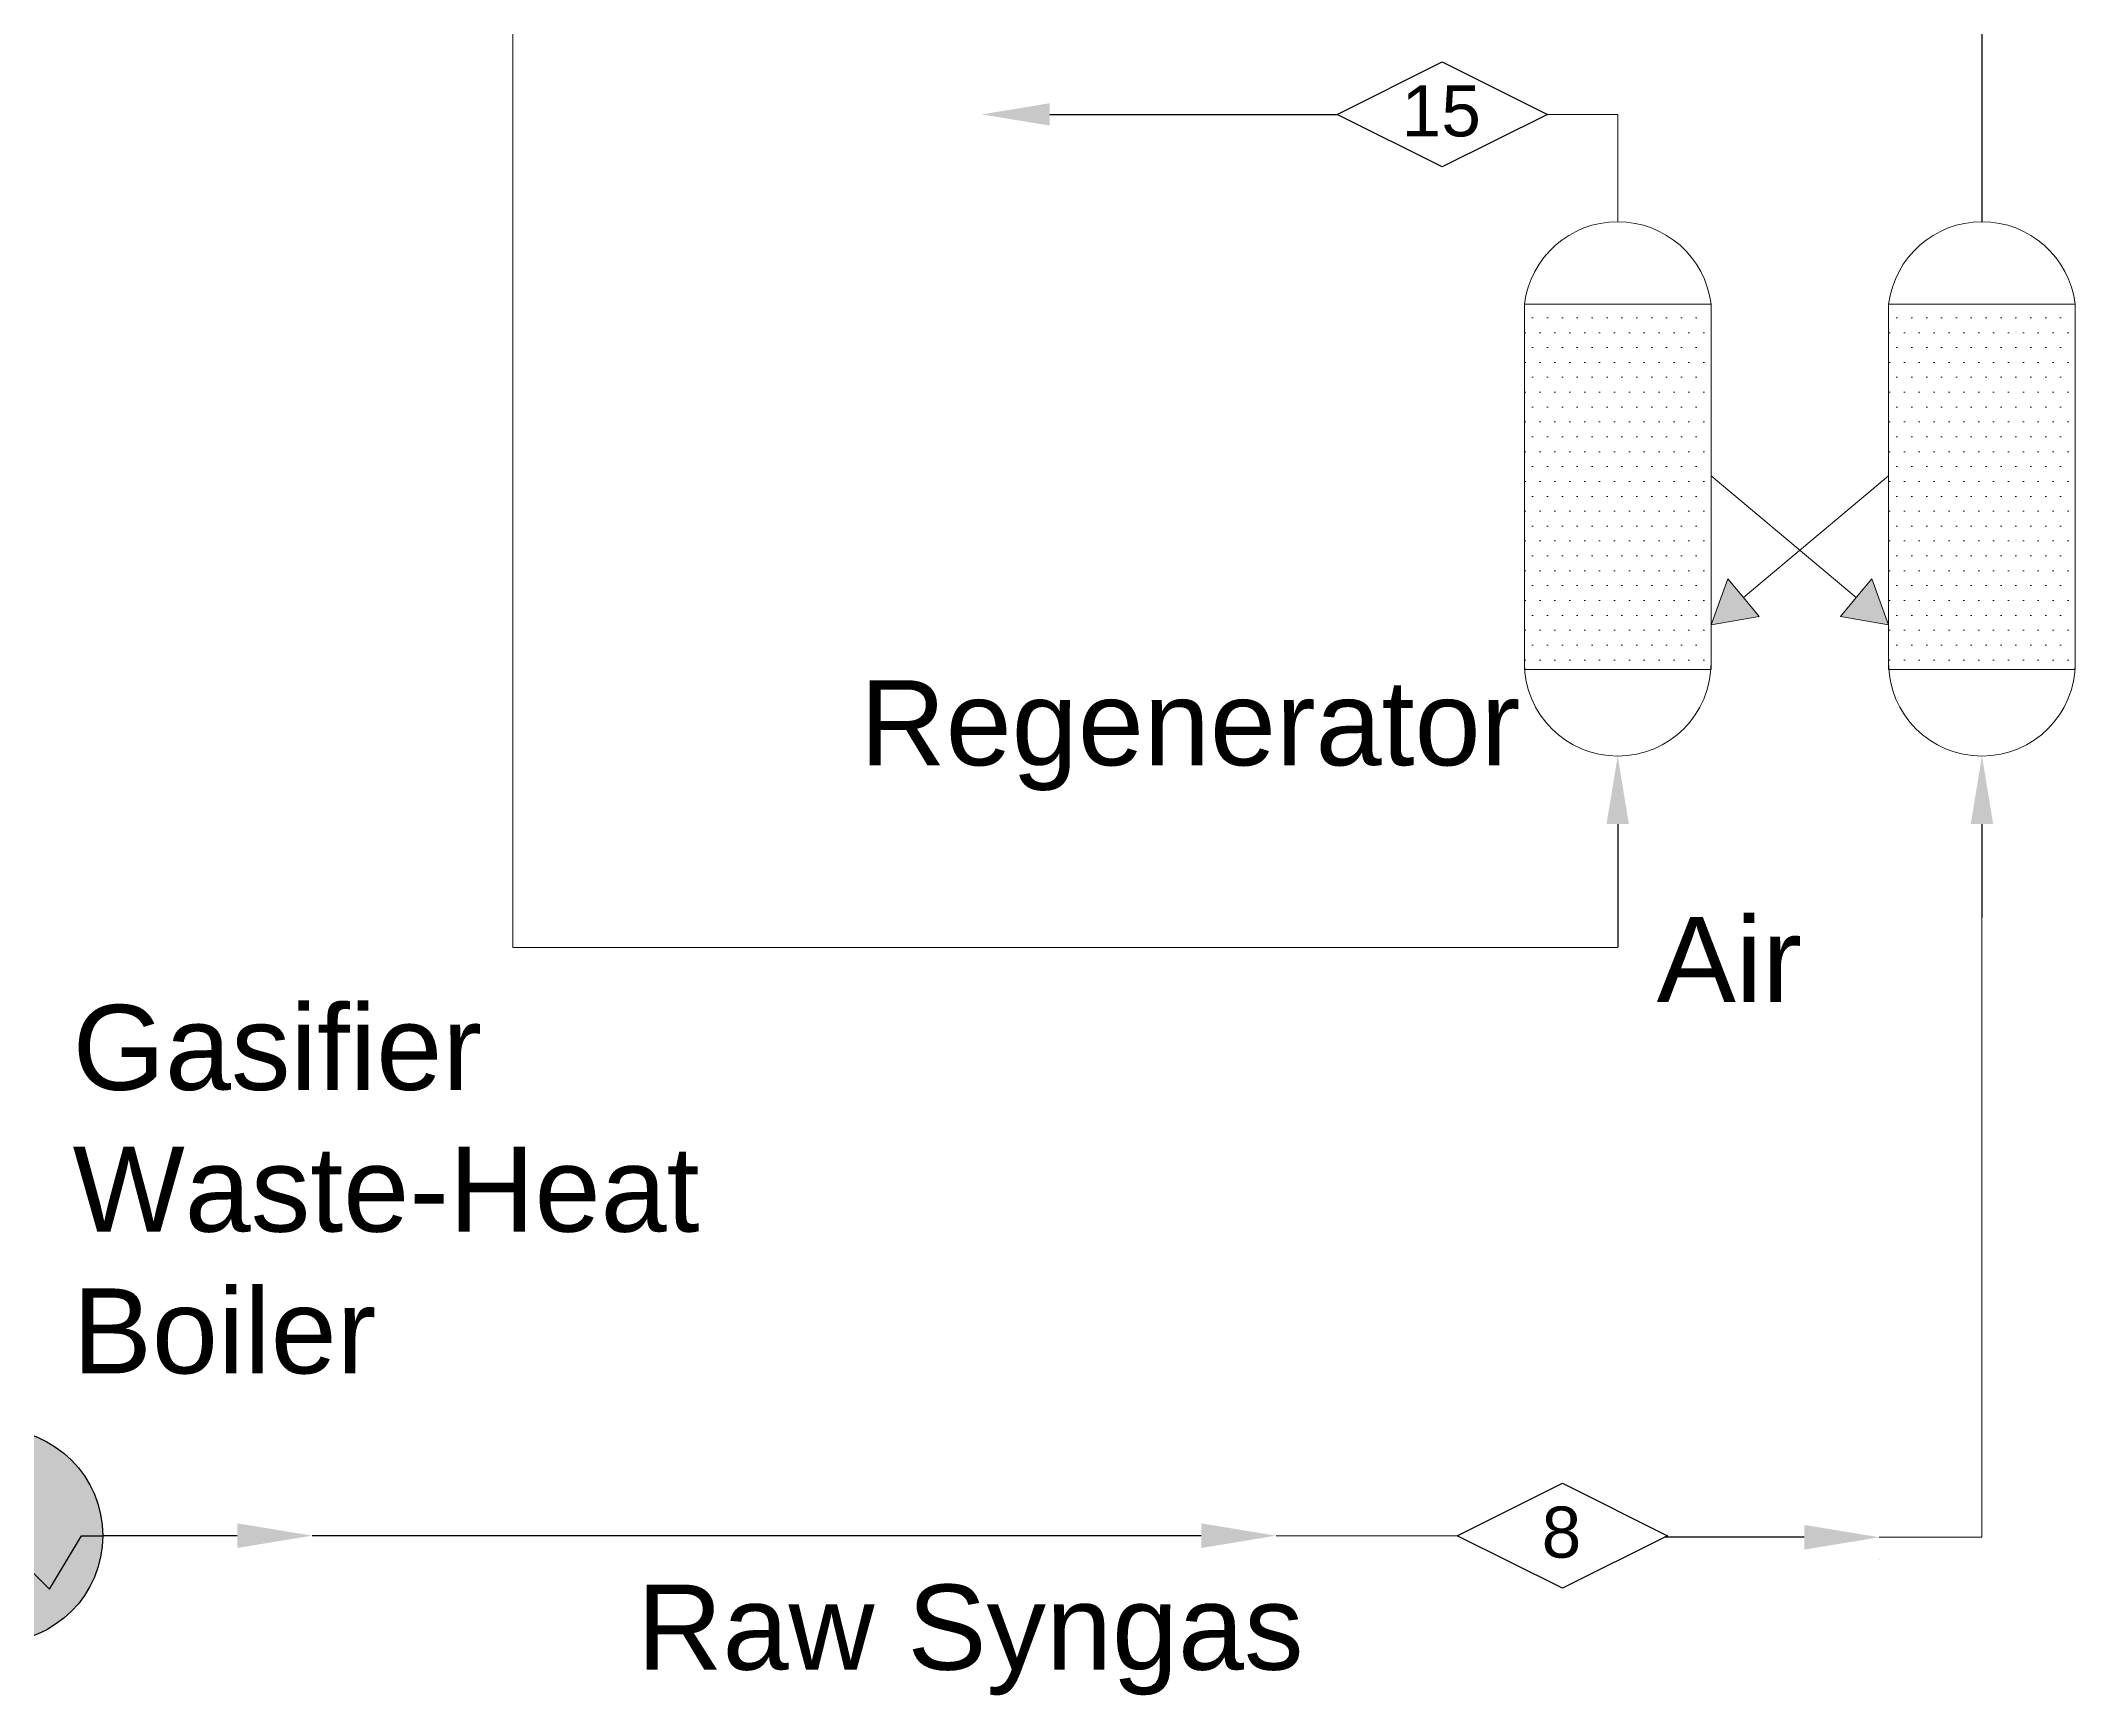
# Model space of a CAD drawing. Header units: millimetres. Extents: x 0 to 796, y 0 to 327.
# Drawn here: x 184.9 to 244.7, y 55.7 to 104.4 of the extents above; entities that cross this region are included whole.
import ezdxf
from ezdxf import colors
from ezdxf.entities.mleader import LeaderData, LeaderLine
from ezdxf.enums import TextEntityAlignment as Align
from ezdxf.math import Vec2, Vec3

# ---------------------------------------------------------------- set-up
doc = ezdxf.new("R2010")
doc.units = ezdxf.units.MM
doc.header["$LTSCALE"] = 0.25
doc.header["$MEASUREMENT"] = 0
doc.linetypes.add('ACAD_ISO02W100', pattern=[15, 12, -3])
doc.styles.get("Standard").update_dxf_attribs({"font": 'arial.ttf', "height": 1.5})

# ---------------------------------------------------------------- blocks, each defined once
blk = doc.blocks.new('*U2')
at = {"true_color": 0x939598, "transparency": 33554572}
h = blk.add_hatch(color=252, dxfattribs=at)
h.dxf.hatch_style = 1
edge = h.paths.add_edge_path()
edge.add_ellipse((0.1125, 0), major_axis=(0.1125, 0), ratio=1, start_angle=0, end_angle=180)
edge.add_line((0, 0), (0.0225, 0))
edge.add_line((0.0225, 0), (0.0563, 0.0563))
edge.add_line((0.0563, 0.0563), (0.1688, -0.0563))
edge.add_line((0.1688, -0.0563), (0.2025, 0))
edge.add_line((0.2025, 0), (0.225, 0))
edge = h.paths.add_edge_path()
edge.add_line((0.0563, 0.0563), (0.0225, 0))
edge.add_line((0.0225, 0), (0, 0))
edge.add_ellipse((0.1125, 0), major_axis=(0.1125, 0), ratio=1, start_angle=180, end_angle=360)
edge.add_line((0.225, 0), (0.2025, 0))
edge.add_line((0.2025, 0), (0.1688, -0.0563))
edge.add_line((0.1688, -0.0563), (0.0563, 0.0563))
for p, q in [((0.0225, 0), (0.0563, 0.0563)), ((0.0563, 0.0563), (0.1688, -0.0563)), ((0, 0), (0.0225, 0)), ((0.1688, -0.0563), (0.2025, 0)), ((0.2025, 0), (0.2025, 0)), ((0.2025, 0), (0.225, 0))]:
    blk.add_line(p, q)
blk.add_ellipse((0.1125, 0), major_axis=(0.1125, 0), ratio=1)
blk = doc.blocks.new('DIM')
blk.add_lwpolyline([(0, 0), (3.092, 1.546), (6.185, 0), (3.092, -1.546)], close=True)
blk.add_attdef('1', text='', height=2.5).set_placement((2.878, -1.191), align=Align.CENTER)

msp = doc.modelspace()

# ---------------------------------------------------------------- hatches: boundary and pattern name
at = {"lineweight": 9}
h = msp.add_hatch(dxfattribs=at)
h.set_pattern_fill('DOTS', color=256, scale=7)
h.set_pattern_definition([(0, (0.12485, -50.3364), (0.21875, 0.4375), [0, -0.4375])])
h.paths.add_polyline_path([(233.964, 96.626), (228.475, 96.626), (228.475, 86.084, 0.017853), (228.482, 85.888), (233.957, 85.888, 0.017959), (233.964, 86.085)])
h = msp.add_hatch(dxfattribs=at)
h.set_pattern_fill('DOTS', color=256, scale=7)
h.set_pattern_definition([(0, (10.8353, -50.3364), (0.21875, 0.4375), [0, -0.4375])])
h.paths.add_polyline_path([(244.674, 96.626), (239.186, 96.626), (239.186, 86.084, 0.017853), (239.193, 85.888), (244.667, 85.888, 0.017959), (244.674, 86.085)])
h = msp.add_hatch(color=256, dxfattribs=at)
h.dxf.hatch_style = 1
h.paths.add_polyline_path([(235.378, 87.448), (234.917, 87.998), (234.455, 88.548), (233.964, 87.199)])
h.paths.add_polyline_path([(239.186, 87.199), (238.695, 88.548), (238.233, 87.998), (237.771, 87.448)])

# ---------------------------------------------------------------- linework, layer by layer
for p, q in [((198.735, 110.895), (198.737, 89.941)), ((229.153, 102.208), (231.22, 102.208)), ((231.22, 99.052), (231.22, 102.208)), ((228.475, 96.626), (228.475, 85.888)), ((233.964, 96.626), (228.475, 96.626)), ((233.964, 85.888), (233.964, 96.626)), ((239.186, 96.626), (239.186, 85.888)), ((239.186, 96.626), (244.674, 96.626)), ((239.186, 96.626), (239.186, 85.888)), ((244.674, 96.626), (239.186, 96.626)), ((244.674, 96.626), (244.674, 85.888)), ((244.674, 85.888), (244.674, 96.626)), ((233.964, 91.581), (238.233, 87.998)), ((234.917, 87.998), (239.186, 91.581)), ((233.964, 87.199), (234.455, 88.548)), ((234.455, 88.548), (234.917, 87.998)), ((238.695, 88.548), (238.233, 87.998)), ((239.186, 87.199), (238.695, 88.548)), ((235.378, 87.448), (234.917, 87.998)), ((237.771, 87.448), (238.233, 87.998)), ((233.964, 87.199), (235.378, 87.448)), ((239.186, 87.199), (237.771, 87.448)), ((228.475, 85.888), (233.964, 85.888)), ((239.186, 85.888), (239.186, 85.888)), ((239.186, 85.888), (244.674, 85.888)), ((239.186, 85.888), (244.674, 85.888)), ((241.93, 78.595), (241.93, 60.369)), ((226.503, 60.416), (221.179, 60.416)), ((241.93, 60.369), (238.911, 60.369)), ((238.911, 59.711), (238.911, 59.711))]:
    msp.add_line(p, q, dxfattribs=at)
msp.add_lwpolyline([(198.737, 89.941), (198.737, 77.71), (231.22, 77.71)], dxfattribs=at)
for centre, radius, start, end in [((231.22, 96.287), 2.765, 7.03038, 172.96962), ((241.93, 96.287), 2.765, 7.03038, 172.96962), ((231.22, 86.085), 2.744, 180, 0), ((241.93, 86.085), 2.744, 180, 0)]:
    msp.add_arc(centre, radius, start, end, dxfattribs=at)

# ---------------------------------------------------------------- block references
ref = msp.add_blockref('DIM', (222.968, 102.208), dxfattribs=at)
ref.add_attrib('1', '15', dxfattribs={"height": 1.5}).set_placement((226.032, 101.561), align=Align.CENTER)
at = {"lineweight": 9, "xscale": 27.94, "yscale": 27.94, "zscale": 27.94}
msp.add_blockref('*U2', (180.391, 60.416), dxfattribs=at)
at = {"lineweight": 9}
ref = msp.add_blockref('DIM', (226.503, 60.416), dxfattribs=at)
ref.add_attrib('1', '8', dxfattribs={"height": 1.5}).set_placement((229.566, 59.77), align=Align.CENTER)

# ---------------------------------------------------------------- texts
at = {"lineweight": 9, "char_height": 2.5, "attachment_point": 1}
for s, width, heights, insert in [('Regenerator', 2.47526, [0], (208.939, 85.568)), ('Air', 2.47526, [0], (232.365, 78.607)), ('Gasifier^JWaste-Heat\\PBoiler', 24.1638, [12.659], (185.792, 76.023)), ('Raw Syngas', 35.00147, [0], (202.378, 58.976))]:
    msp.add_mtext_dynamic_manual_height_columns(s, width=width, gutter_width=1, heights=heights, dxfattribs=dict(at, insert=insert))

# ---------------------------------------------------------------- leaders
at = {"linetype": 'ACAD_ISO02W100', "lineweight": 9, "ltscale": 0.05}
ml = msp.add_multileader_mtext('Standard', dxfattribs=at)
ml.set_content('')
ml.set_leader_properties()
ml.build(insert=Vec2(0, 0))
ml.multileader.update_dxf_attribs({"has_dogleg": 0, "dogleg_length": 0, "arrow_head_size": 2.205})
ctx = ml.context
ctx.base_point, ctx.char_height, ctx.arrow_head_size, ctx.landing_gap_size, ctx.plane_origin = Vec3(183.534, 92.962), 0.198, 2.205, 0.099, Vec3(217.274, 134.542)
notes = []
notes.append((ctx, [(1, (1, 1, 0), (183.534, 92.962), (1, 0), 0, [(0, [(217.274, 134.542), (183.534, 134.542)], 0, [])])]))
ctx.mtext, ml.multileader.dxf.content_type = None, 0
at = {"lineweight": 9}
ml = msp.add_multileader_mtext('Standard', dxfattribs=at)
ml.set_content('')
ml.set_leader_properties()
ml.build(insert=Vec2(0, 0))
ml.multileader.update_dxf_attribs({"has_dogleg": 0, "dogleg_length": 0, "arrow_head_size": 2.005})
ctx = ml.context
ctx.base_point, ctx.char_height, ctx.arrow_head_size, ctx.landing_gap_size, ctx.plane_origin = Vec3(247.085, 99.052), 0.18, 2.005, 0.09, Vec3(241.93, 114.254)
notes.append((ctx, [(0, (1, 1, 0), (241.93, 99.052), (1, 0), 0, [(0, [(241.93, 109.51)], 0, [])])]))
ctx.mtext, ml.multileader.dxf.content_type = None, 0
ml = msp.add_multileader_mtext('Standard', dxfattribs=at)
ml.set_content('')
ml.set_leader_properties()
ml.build(insert=Vec2(0, 0))
ml.multileader.update_dxf_attribs({"has_dogleg": 0, "dogleg_length": 0, "arrow_head_size": 2})
ctx = ml.context
ctx.base_point, ctx.char_height, ctx.arrow_head_size, ctx.landing_gap_size, ctx.plane_origin = Vec3(222.968, 102.208), 0.18, 2, 0.09, Vec3(223.341, 112.666)
notes.append((ctx, [(0, (1, 1, 0), (222.968, 102.208), (1, 0), 0, [(0, [(212.521, 102.208), (222.968, 102.208)], 0, [])])]))
ctx.mtext, ml.multileader.dxf.content_type = None, 0
ml = msp.add_multileader_mtext('Standard', dxfattribs=at)
ml.set_content('')
ml.set_leader_properties()
ml.build(insert=Vec2(0, 0))
ml.multileader.update_dxf_attribs({"has_dogleg": 0, "dogleg_length": 0, "arrow_head_size": 2})
ctx = ml.context
ctx.base_point, ctx.char_height, ctx.arrow_head_size, ctx.landing_gap_size, ctx.plane_origin = Vec3(231.22, 77.718), 0.18, 2, 0.09, Vec3(231.22, 93.799)
notes.append((ctx, [(0, (1, 1, 0), (231.22, 77.718), (1, 0), 0, [(0, [(231.22, 83.341), (231.22, 77.76)], 0, [])])]))
ctx.mtext, ml.multileader.dxf.content_type = None, 0
ml = msp.add_multileader_mtext('Standard', dxfattribs=at)
ml.set_content('')
ml.set_leader_properties()
ml.build(insert=Vec2(0, 0))
ml.multileader.update_dxf_attribs({"has_dogleg": 0, "dogleg_length": 0, "arrow_head_size": 2})
ctx = ml.context
ctx.base_point, ctx.char_height, ctx.arrow_head_size, ctx.landing_gap_size, ctx.plane_origin = Vec3(241.93, 78.595), 0.18, 2, 0.09, Vec3(241.93, 86.968)
notes.append((ctx, [(0, (1, 1, 0), (241.93, 78.595), (1, 0), 0, [(0, [(241.93, 83.341)], 0, [])])]))
ctx.mtext, ml.multileader.dxf.content_type = None, 0
ml = msp.add_multileader_mtext('Standard', dxfattribs=at)
ml.set_content('')
ml.set_leader_properties()
ml.build(insert=Vec2(0, 0))
ml.multileader.update_dxf_attribs({"has_dogleg": 0, "dogleg_length": 0, "arrow_head_size": 2.205})
ctx = ml.context
ctx.base_point, ctx.char_height, ctx.arrow_head_size, ctx.landing_gap_size, ctx.plane_origin = Vec3(186.678, 60.416), 0.198, 2.205, 0.099, Vec3(183.58, 60.416)
notes.append((ctx, [(0, (1, 1, 0), (186.678, 60.416), (-1, 0), 0, [(0, [(192.834, 60.416)], 0, [])])]))
ctx.mtext, ml.multileader.dxf.content_type = None, 0
ml = msp.add_multileader_mtext('Standard', dxfattribs=at)
ml.set_content('')
ml.set_leader_properties()
ml.build(insert=Vec2(0, 0))
ml.multileader.update_dxf_attribs({"has_dogleg": 0, "dogleg_length": 0, "arrow_head_size": 2.205})
ctx = ml.context
ctx.base_point, ctx.char_height, ctx.arrow_head_size, ctx.landing_gap_size, ctx.plane_origin = Vec3(192.834, 60.416), 0.198, 2.205, 0.099, Vec3(221.179, 60.416)
notes.append((ctx, [(0, (1, 1, 0), (192.834, 60.416), (-1, 0), 0, [(0, [(221.179, 60.416)], 0, [])])]))
ctx.mtext, ml.multileader.dxf.content_type = None, 0
ml = msp.add_multileader_mtext('Standard', dxfattribs=at)
ml.set_content('')
ml.set_leader_properties()
ml.build(insert=Vec2(0, 0))
ml.multileader.update_dxf_attribs({"has_dogleg": 0, "dogleg_length": 0, "arrow_head_size": 2.205})
ctx = ml.context
ctx.base_point, ctx.char_height, ctx.arrow_head_size, ctx.landing_gap_size, ctx.plane_origin = Vec3(232.593, 60.369), 0.198, 2.205, 0.099, Vec3(238.911, 60.369)
notes.append((ctx, [(0, (1, 1, 0), (232.593, 60.369), (-1, 0), 0, [(0, [(238.911, 60.369)], 0, [])])]))
ctx.mtext, ml.multileader.dxf.content_type = None, 0
for ctx, leaders in notes:
    for number, flags, end, landing, length, lines in leaders:
        leader = LeaderData()
        leader.index, (leader.has_last_leader_line, leader.has_dogleg_vector, leader.attachment_direction) = number, flags
        leader.last_leader_point, leader.dogleg_vector, leader.dogleg_length = Vec3(end), Vec3(landing), length
        for number, points, colour, breaks in lines:
            line = LeaderLine()
            line.index, line.vertices, line.color, line.breaks = number, Vec3.list(points), colors.encode_raw_color(colour), breaks
            leader.lines.append(line)
        ctx.leaders.append(leader)

doc.saveas('drawing.dxf')
